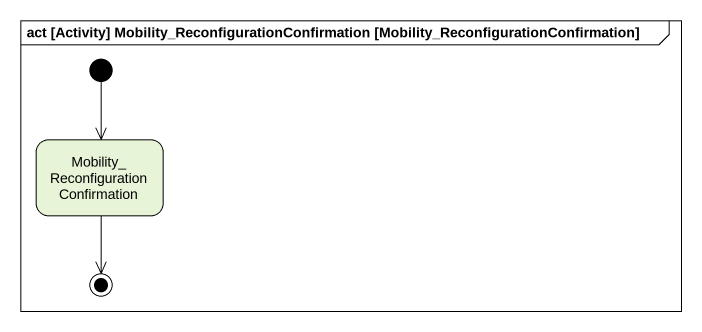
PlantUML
@startuml
mainframe act [Activity] Mobility_ReconfigurationConfirmation [Mobility_ReconfigurationConfirmation]
hide empty description
state "Mobility_ReconfigurationConfirmation" as Mobility
[*] --> Mobility
Mobility --> [*]
@enduml
